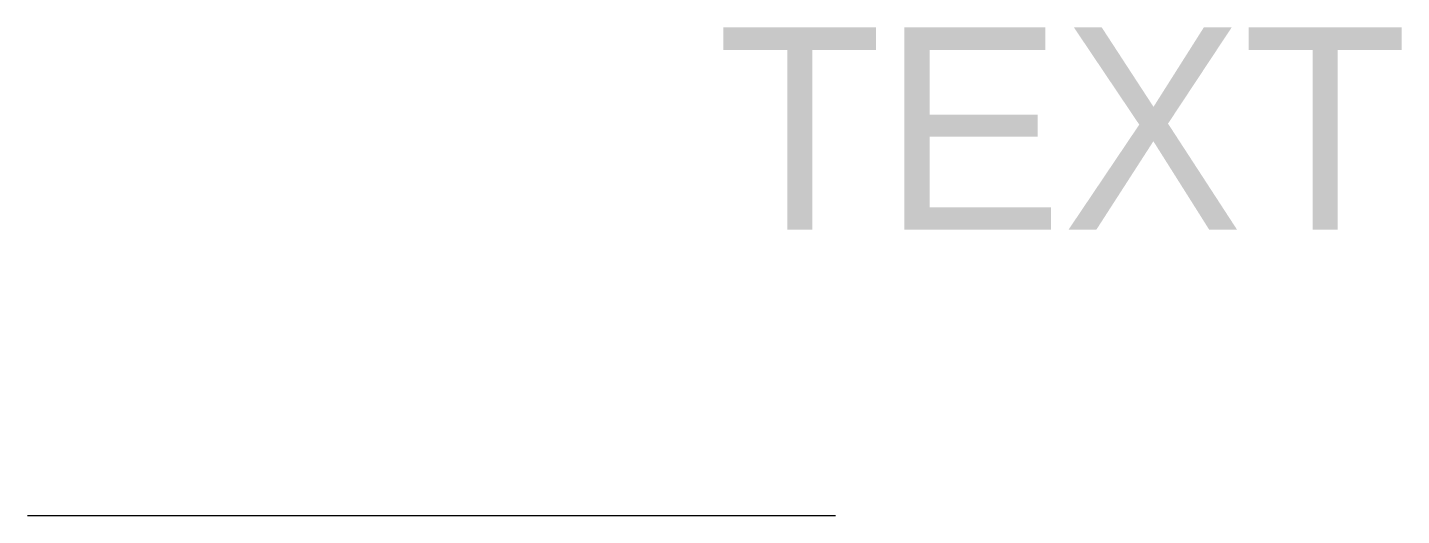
# Model space of a CAD drawing. Header units: metres. Extents: x -1 to 2.4, y 0 to 1.21.
import ezdxf

# ---------------------------------------------------------------- set-up
doc = ezdxf.new("R2010")
doc.units = ezdxf.units.M
doc.styles.add('ISOPLUS', font='isoplus.shx')

msp = doc.modelspace()

# ---------------------------------------------------------------- linework, layer by layer
at = {"linetype": 'Continuous'}
msp.add_lwpolyline([(-1, 0), (0, 0), (1, 0)], dxfattribs=at)

# ---------------------------------------------------------------- texts
at = {"linetype": 'Continuous', "style": 'ISOPLUS'}
msp.add_attdef('TEXT', (0.7071, 0.7071), '', height=0.5, dxfattribs=at)

doc.saveas('drawing.dxf')
